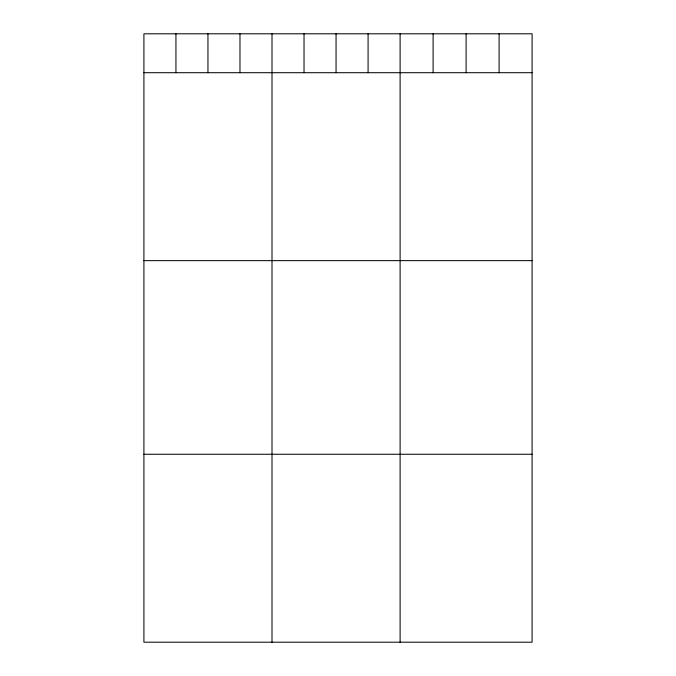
<?xml version="1.0" encoding="UTF-8"?>
<svg xmlns="http://www.w3.org/2000/svg" width="676" height="676" viewBox="0 0 676 676"><rect width="100%" height="100%" fill="white"/><g stroke="black" fill="none" stroke-linecap="round" stroke-linejoin="round"><path stroke-width="1.01" d="M532.088 72.704L532.088 642.2L143.912 642.2L143.912 33.8L532.088 33.8L532.088 72.704L143.912 72.704M143.912 260.64L532.088 260.64M143.912 454.264L532.088 454.264M499.099 33.8L499.099 72.704M466.102 33.8L466.102 72.704M433.105 33.8L433.105 72.704M400.107 33.8L400.107 642.2M368.082 33.8L368.082 72.704M336.056 33.8L336.056 72.704M304.031 33.8L304.031 72.704M272.005 33.8L272.005 642.2M239.98 33.8L239.98 72.704M207.954 33.8L207.954 72.704M175.937 33.8L175.937 72.704"/></g></svg>
